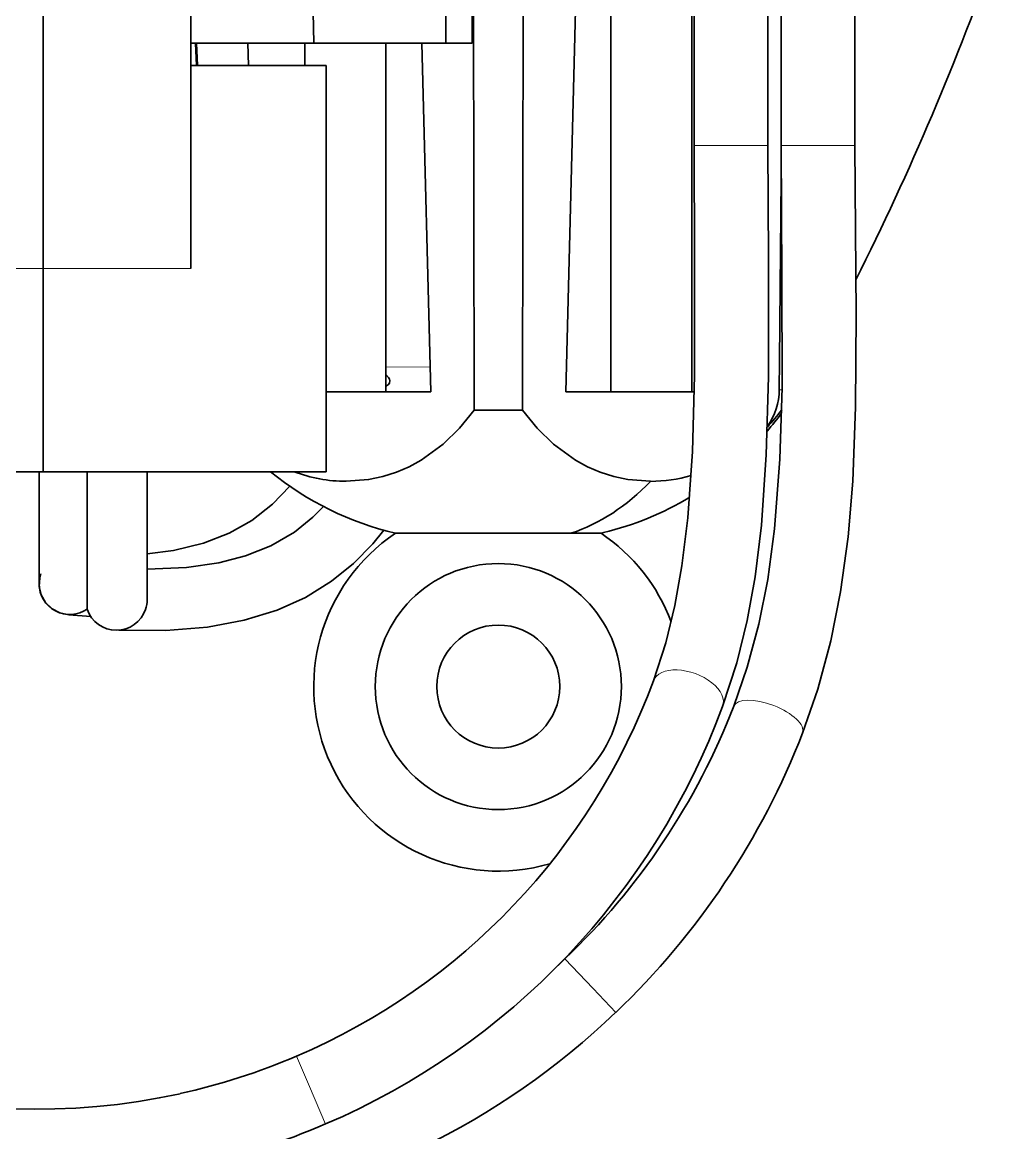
# Model space of a CAD drawing. Extents: x 370 to 946, y 143 to 764.
# Drawn here: x 591.14 to 607, y 162.97 to 181.02 of the extents above; entities that cross this region are included whole.
import ezdxf

# ---------------------------------------------------------------- set-up
doc = ezdxf.new("R2010")
doc.units = 0

msp = doc.modelspace()

# ---------------------------------------------------------------- linework, layer by layer
at = {"color": 7, "lineweight": 35}
for p, q in [((591.48, 206.014), (591.48, 177.014)), ((591.48, 177.014), (591.48, 206.014)), ((593.88, 206.014), (593.88, 177.014))]:
    msp.add_line(p, q, dxfattribs=at)
at = {"color": 7, "lineweight": 35, "ltscale": 0.271008}
msp.add_line((598.008, 191.517), (598.027, 180.677), dxfattribs=at)
at = {"color": 7, "lineweight": 35, "ltscale": 0.270982}
msp.add_line((598.455, 180.677), (598.439, 191.516), dxfattribs=at)
at = {"color": 7, "lineweight": 35, "ltscale": 0.420083}
for p, q in [((598.485, 174.714), (598.46, 191.517)), ((599.276, 174.714), (599.3, 191.517))]:
    msp.add_line(p, q, dxfattribs=at)
at = {"color": 7, "lineweight": 35, "ltscale": 0.412715}
msp.add_line((600.396, 191.517), (599.978, 175.014), dxfattribs=at)
at = {"color": 7, "lineweight": 35, "ltscale": 0.30125}
for p, q in [((602.064, 191.064), (602.064, 179.014)), ((603.264, 191.064), (603.264, 179.014)), ((603.478, 191.064), (603.478, 179.014)), ((604.678, 191.064), (604.678, 179.014))]:
    msp.add_line(p, q, dxfattribs=at)
at = {"color": 7, "lineweight": 35, "ltscale": 0.35625}
msp.add_line((602.025, 175.014), (602.025, 189.264), dxfattribs=at)
at = {"color": 7, "lineweight": 35, "ltscale": 0.35}
msp.add_line((600.709, 189.014), (600.709, 175.014), dxfattribs=at)
at = {"color": 7, "lineweight": 35, "ltscale": 0.025004}
msp.add_line((595.88, 180.677), (595.863, 181.677), dxfattribs=at)
at = {"color": 7, "lineweight": 35, "ltscale": 0.05}
msp.add_line((593.88, 180.677), (595.88, 180.677), dxfattribs=at)
at = {"color": 7, "lineweight": 35, "ltscale": 0.009086}
for p, q in [((593.975, 180.314), (593.957, 180.677)), ((593.992, 180.314), (593.974, 180.677))]:
    msp.add_line(p, q, dxfattribs=at)
at = {"color": 7, "lineweight": 35, "ltscale": 0.009078}
msp.add_line((594.811, 180.677), (594.82, 180.314), dxfattribs=at)
at = {"color": 7, "lineweight": 35, "ltscale": 0.009075}
msp.add_line((595.736, 180.314), (595.736, 180.677), dxfattribs=at)
at = {"color": 7, "lineweight": 35, "ltscale": 0.053662}
msp.add_line((595.88, 180.677), (598.027, 180.677), dxfattribs=at)
at = {"color": 7, "lineweight": 35, "ltscale": 0.141575}
msp.add_line((597.052, 180.677), (597.052, 175.014), dxfattribs=at)
at = {"color": 7, "lineweight": 35, "ltscale": 0.14162}
msp.add_line((597.639, 180.677), (597.783, 175.014), dxfattribs=at)
at = {"color": 7, "lineweight": 35, "ltscale": 0.01071}
msp.add_line((598.455, 180.677), (598.027, 180.677), dxfattribs=at)
at = {"color": 7, "lineweight": 35, "ltscale": 0.055}
for p, q in [((593.88, 180.314), (596.08, 180.314)), ((593.88, 173.714), (596.08, 173.714))]:
    msp.add_line(p, q, dxfattribs=at)
at = {"color": 7, "lineweight": 35, "ltscale": 0.165}
msp.add_line((596.08, 173.714), (596.08, 180.314), dxfattribs=at)
at = {"color": 7, "lineweight": 13, "ltscale": 0.020236}
msp.add_line((602.064, 179.014), (602.873, 179.014), dxfattribs=at)
at = {"color": 7, "lineweight": 13, "ltscale": 0.009764}
msp.add_line((602.873, 179.014), (603.264, 179.014), dxfattribs=at)
at = {"color": 7, "lineweight": 13, "ltscale": 0.019702}
msp.add_line((603.478, 179.014), (604.266, 179.014), dxfattribs=at)
at = {"color": 7, "lineweight": 13, "ltscale": 0.010298}
msp.add_line((604.266, 179.014), (604.678, 179.014), dxfattribs=at)
at = {"color": 7, "lineweight": 35, "ltscale": 0.074028}
msp.add_line((603.452, 175.523), (603.479, 178.484), dxfattribs=at)
at = {"color": 7, "lineweight": 13, "ltscale": 0.0375}
msp.add_line((591.48, 177.014), (589.98, 177.014), dxfattribs=at)
at = {"color": 7, "lineweight": 35, "ltscale": 0.0825}
msp.add_line((591.48, 177.014), (591.48, 173.714), dxfattribs=at)
msp.add_line((591.48, 177.014), (591.48, 173.714), dxfattribs=at)
at = {"color": 7, "lineweight": 13, "ltscale": 0.060001}
msp.add_line((591.48, 177.014), (593.88, 177.014), dxfattribs=at)
at = {"color": 7, "lineweight": 35, "ltscale": 0.011951}
msp.add_line((603.448, 175.045), (603.452, 175.523), dxfattribs=at)
at = {"color": 7, "lineweight": 13, "ltscale": 0.018019}
msp.add_line((597.052, 175.416), (597.773, 175.415), dxfattribs=at)
at = {"color": 7, "lineweight": 35, "ltscale": 0.007207}
msp.add_line((596.369, 175.014), (596.08, 175.014), dxfattribs=at)
at = {"color": 7, "lineweight": 35, "ltscale": 0.035355}
for p, q in [((596.369, 175.014), (597.783, 175.014)), ((601.392, 175.014), (599.978, 175.014))]:
    msp.add_line(p, q, dxfattribs=at)
at = {"color": 7, "lineweight": 35, "ltscale": 0.016882}
msp.add_line((601.392, 175.014), (602.067, 175.014), dxfattribs=at)
at = {"color": 7, "lineweight": 13, "ltscale": 0.001111}
msp.add_line((603.448, 175.045), (603.492, 175.045), dxfattribs=at)
at = {"color": 7, "lineweight": 35, "ltscale": 0.00988}
for p in [(598.485, 174.714), (599.276, 174.714)]:
    msp.add_line(p, (598.88, 174.714), dxfattribs=at)
at = {"color": 7, "lineweight": 35, "ltscale": 0.0375}
msp.add_line((591.48, 173.714), (589.98, 173.714), dxfattribs=at)
at = {"color": 7, "lineweight": 35, "ltscale": 0.045541}
msp.add_line((591.416, 173.714), (591.416, 171.892), dxfattribs=at)
at = {"color": 7, "lineweight": 35, "ltscale": 0.060001}
msp.add_line((591.48, 173.714), (593.88, 173.714), dxfattribs=at)
at = {"color": 7, "lineweight": 35, "ltscale": 0.055854}
msp.add_line((592.198, 173.714), (592.198, 171.479), dxfattribs=at)
at = {"color": 7, "lineweight": 35, "ltscale": 0.05196}
msp.add_line((593.173, 173.714), (593.173, 171.635), dxfattribs=at)
at = {"color": 7, "lineweight": 35, "ltscale": 0.032454}
msp.add_line((593.88, 173.714), (595.178, 173.714), dxfattribs=at)
at = {"color": 7, "lineweight": 35, "ltscale": 0.007712}
msp.add_line((597.21, 172.714), (597.519, 172.714), dxfattribs=at)
at = {"color": 7, "lineweight": 35, "ltscale": 0.004517}
msp.add_line((597.519, 172.714), (597.699, 172.714), dxfattribs=at)
at = {"color": 7, "lineweight": 35, "ltscale": 0.029521}
for q in [(597.699, 172.714), (600.061, 172.714)]:
    msp.add_line((598.88, 172.714), q, dxfattribs=at)
at = {"color": 7, "lineweight": 35, "ltscale": 0.012228}
msp.add_line((600.55, 172.714), (600.061, 172.714), dxfattribs=at)
at = {"color": 7, "lineweight": 35, "ltscale": 0.001088}
msp.add_line((600.593, 172.724), (600.55, 172.713), dxfattribs=at)
at = {"color": 7, "lineweight": 35, "ltscale": 0.003783}
msp.add_line((599.962, 165.793), (599.852, 165.689), dxfattribs=at)
at = {"color": 7, "lineweight": 13, "ltscale": 0.016543}
msp.add_line((599.962, 165.793), (600.42, 165.314), dxfattribs=at)
at = {"color": 7, "lineweight": 13, "ltscale": 0.013457}
msp.add_line((600.42, 165.314), (600.791, 164.925), dxfattribs=at)
at = {"color": 7, "lineweight": 13, "ltscale": 0.013359}
msp.add_line((595.601, 164.213), (595.811, 163.722), dxfattribs=at)
at = {"color": 7, "lineweight": 13, "ltscale": 0.016641}
msp.add_line((595.811, 163.722), (596.073, 163.11), dxfattribs=at)
at = {"color": 7, "lineweight": 35}
for points in [[(601.401, 170.314), (601.601, 170.93), (601.75, 171.541), (601.866, 172.185), (601.962, 172.961), (602.038, 174.043), (602.071, 175.273), (602.071, 177.16), (602.064, 179.014)], [(602.527, 169.897), (602.756, 170.605), (602.925, 171.293), (603.053, 172.004), (603.156, 172.844), (603.236, 173.988), (603.271, 175.258), (603.271, 177.167), (603.264, 179.014)], [(602.708, 169.9), (602.928, 170.534), (603.116, 171.234), (603.26, 171.959), (603.372, 172.785), (603.459, 173.918), (603.493, 175.081), (603.491, 176.875), (603.478, 179.014)], [(603.826, 169.465), (604.075, 170.18), (604.285, 170.963), (604.444, 171.762), (604.565, 172.656), (604.641, 173.557), (604.688, 174.763), (604.696, 176.277), (604.678, 179.014)], [(597.052, 175.291), (597.094, 175.245), (597.111, 175.217), (597.117, 175.197), (597.11, 175.155), (597.089, 175.128), (597.052, 175.103)], [(598.485, 174.714), (598.25, 174.421), (597.984, 174.162), (597.625, 173.901), (597.43, 173.795), (597.226, 173.707), (597.003, 173.635), (596.772, 173.586), (596.405, 173.557)], [(599.276, 174.714), (599.511, 174.421), (599.776, 174.162), (600.136, 173.901), (600.331, 173.795), (600.534, 173.707), (600.758, 173.635), (600.988, 173.586), (601.355, 173.557)], [(595.49, 173.479), (595.21, 173.185), (594.871, 172.92), (594.503, 172.714), (594.09, 172.554), (593.599, 172.434), (593.173, 172.376)], [(593.173, 172.13), (593.813, 172.156), (594.336, 172.231), (594.773, 172.344), (595.181, 172.507), (595.566, 172.732), (595.867, 172.974), (596.039, 173.147)], [(592.71, 171.139), (593.474, 171.134), (594.152, 171.188), (594.747, 171.298), (595.286, 171.465), (595.744, 171.671), (596.171, 171.934), (596.527, 172.222), (596.84, 172.543), (597.019, 172.762)], [(592.257, 171.358), (591.9, 171.386), (591.755, 171.417), (591.626, 171.483), (591.52, 171.585), (591.449, 171.711), (591.417, 171.85), (591.425, 171.987), (591.442, 172.052)]]:
    msp.add_lwpolyline(points, dxfattribs=at)
for radius in [2, 1]:
    msp.add_circle((598.88, 170.221), radius, dxfattribs=at)
for centre, radius, start, end in [((563.059, 197.725), 46.581, 333.3487, 340.6152), ((602.406, 175.06), 1.042, 324.4534, 359.1978), ((598.057, 178.79), 6.818, 319.6382, 322.7729), ((599.732, 177.639), 4.758, 317.7526, 322.1062), ((598.345, 177.583), 5, 230.7074, 256.8842), ((596.411, 175.939), 2.382, 249.1006, 269.8684), ((601.338, 176.013), 2.457, 270.4056, 286.0288), ((599.415, 177.586), 5.003, 283.6124, 300.9969), ((598.88, 170.221), 3, 123.8256, 286.2051), ((598.88, 170.221), 3, 20.5181, 56.1744), ((591.916, 171.892), 0.5, 179.9867, 304.4299), ((592.673, 171.635), 0.5, 341.2998, 359.984), ((592.673, 171.635), 0.5, 198.1697, 341.2998), ((591.402, 174.013), 10.662, 293.1918, 339.697), ((591.402, 174.013), 11.861, 293.1913, 339.6978), ((592.118, 174.007), 11.358, 313.6794, 338.7999), ((592.123, 174.004), 12.553, 313.6754, 338.8028), ((591.402, 174.014), 10.663, 224.2867, 282.4866), ((591.402, 174.014), 11.863, 224.2865, 282.4866), ((592.109, 174.014), 12.57, 222.8915, 278.3004), ((592.109, 174.014), 12.569, 278.3014, 313.6917), ((591.402, 174.014), 10.662, 282.4878, 293.1922), ((591.402, 174.014), 11.862, 282.4878, 293.1922)]:
    msp.add_arc(centre, radius, start, end, dxfattribs=at)
msp.add_ellipse((599.262, 177.575), major_axis=(-0.005, -4.992), ratio=0.707473, start_param=0.229837, end_param=0.635965, dxfattribs=at)
at = {"color": 7, "lineweight": 13}
for centre, major_axis, ratio, start_param, end_param in [((601.964, 170.106), (0.563, -0.208), 0.576845, 6.283133, 9.424726), ((603.267, 169.683), (0.559, -0.217), 0.412065, 6.282722, 9.424314)]:
    msp.add_ellipse(centre, major_axis=major_axis, ratio=ratio, start_param=start_param, end_param=end_param, dxfattribs=at)

doc.saveas('drawing.dxf')
